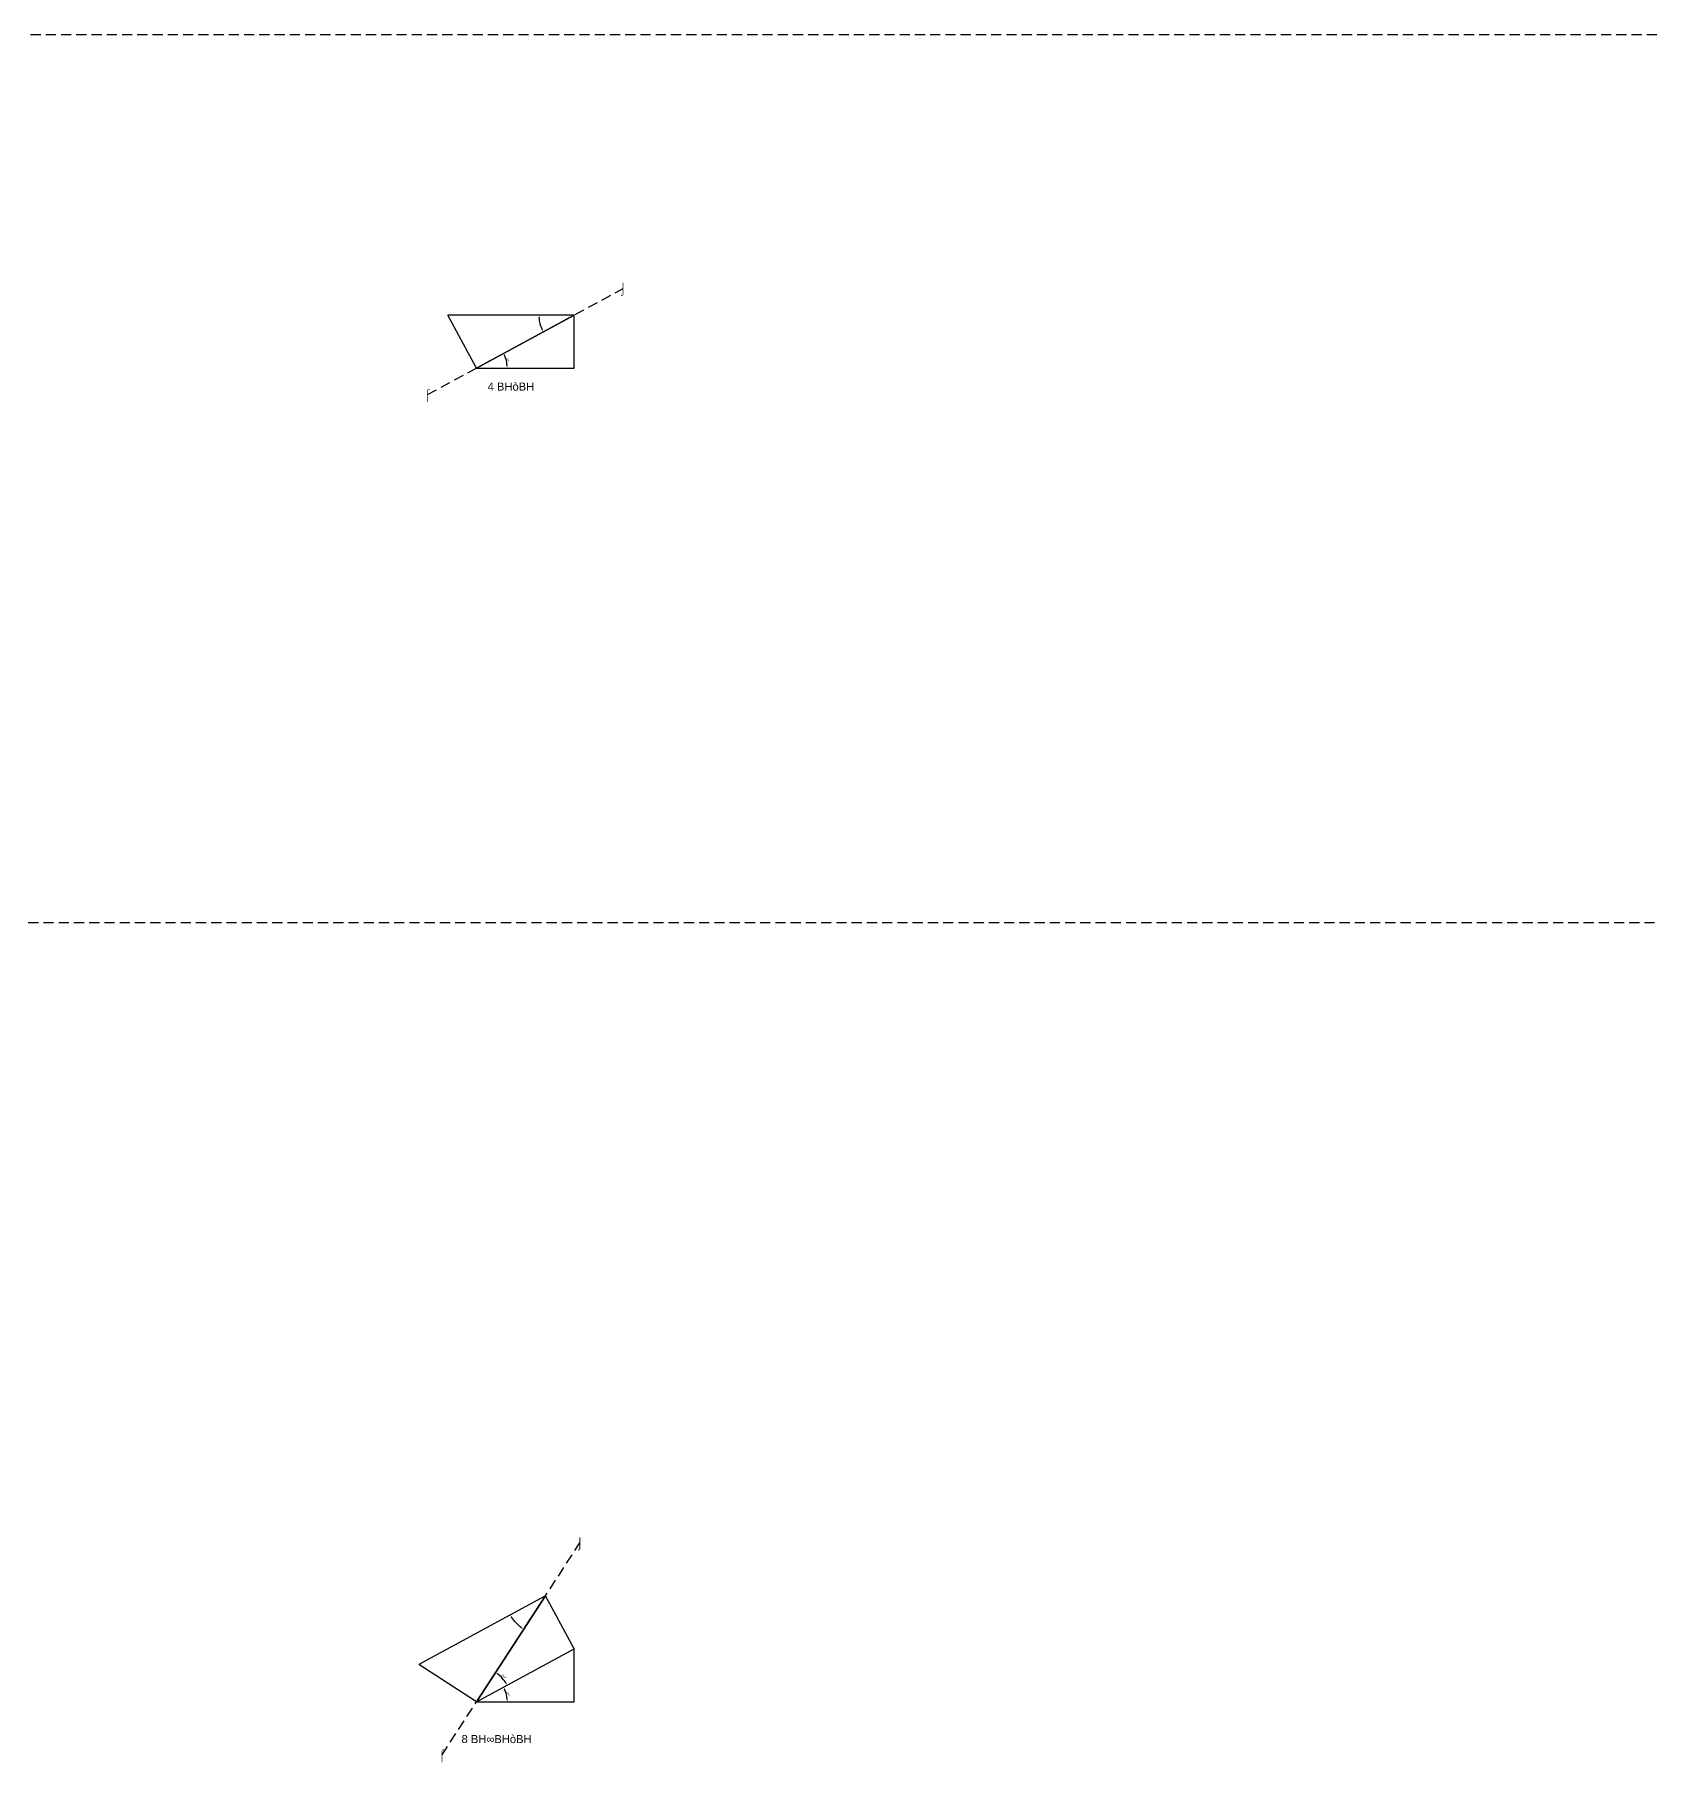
# Model space of a CAD drawing. Header units: millimetres. Extents: x 1423577 to 4401751, y -454579 to 121312.
# Drawn here: x 1625581 to 1827585, y -142898 to 73016 of the extents above; entities that cross this region are included whole.
import ezdxf
from ezdxf.enums import TextEntityAlignment as Align

# ---------------------------------------------------------------- set-up
doc = ezdxf.new("R2010")
doc.units = ezdxf.units.MM
doc.header["$PDMODE"] = 35
doc.linetypes.add('DASHED', pattern=[19.05, 12.7, -6.35])
for name, color, linetype in [('BASE', 170, 'Continuous'), ('HYPOTENUSE', 20, 'Continuous'), ('PERPENDICULAR', 90, 'Continuous')]:
    doc.layers.add(name, color=color, linetype=linetype)
doc.styles.add('Arial', font='arial_0.ttf')
doc.dimstyles.new('ISO-25', dxfattribs={"dimtxt": 250, "dimasz": 100, "dimexe": 1.25, "dimexo": 0.625, "dimgap": 100, "dimtad": 1, "dimdec": 0, "dimtxsty": 'Arial', "dimcen": 2.5, "dimadec": 0, "dimazin": 0, "dimtfac": 1, "dimtdec": 0, "dimtmove": 0, "dimatfit": 3, "dimfxl": 1, "dimarcsym": 0})

# ---------------------------------------------------------------- blocks, each defined once
blk = doc.blocks.new('*D2')
at = {"color": 0, "lineweight": -2, "transparency": 16777216}
blk.add_arc((0, 0), 3850, 3.72107, 24.76727, dxfattribs=at)
at = {"color": 0, "transparency": 16777216}
for points in [[(3459, 1594), (3533, 1632), (3384, 1836)], [(3884, 251), (3800, 249), (3850, 0)]]:
    blk.add_solid(points, dxfattribs=at)
at = {"layer": 'Defpoints', "color": 0, "transparency": 16777216}
for p in [(12208, 6625), (0, 0), (0, 0), (3797, 635), (12208, 0)]:
    blk.add_point(p, dxfattribs=at)
at = {"color": 0, "transparency": 16777216, "insert": (3952, 1003), "char_height": 250, "attachment_point": 5, "rotation": 284.24417, "style": 'Arial'}
blk.add_mtext('28°', dxfattribs=at)
blk = doc.blocks.new('GTN')
at = {"layer": 'BASE'}
blk.add_line((0, 0), (12208.3, 0), dxfattribs=at)
at = {"layer": 'HYPOTENUSE'}
blk.add_line((0, 0), (12208.3, 6625.3), dxfattribs=at)
at = {"layer": 'PERPENDICULAR'}
blk.add_line((12208.3, 0), (12208.3, 6625.3), dxfattribs=at)
at = {"color": 6}
dim = blk.add_angular_dim_2l(base=(3797.3, 635.2), line1=((0, 0), (12208.3, 0)), line2=((0, 0), (12208.3, 6625.3)), dimstyle='ISO-25', override={"dimasz": 250}, dxfattribs=at)
dim.commit()
dim.dimension.update_dxf_attribs({"geometry": '*D2', "text_midpoint": (3952.4, 1003.3)})

msp = doc.modelspace()

# ---------------------------------------------------------------- linework, layer by layer
at = {"linetype": 'DASHED', "ltscale": 100}
for p, q in [((1430768, 73016), (2180838, 73016)), ((1674687, 28033), (1699104, 41283)), ((1432383, -37934), (2182453, -37934)), ((1676485, -141962), (1693710, -115461))]:
    msp.add_line(p, q, dxfattribs=at)

# ---------------------------------------------------------------- block references
for p, xscale, yscale, zscale, rotation in [((1693000, 37971), -1.137767409785081, 1.137767409785081, 1.137767409785081, 28.48833276179131), ((1689404, -122086), -1.294514678769053, 1.294514678769053, 1.294514678769053, 56.97666552358253), ((1680791, -135337), 1.137767409785081, 1.137767409785081, 1.137767409785081, 28.48833276179128)]:
    msp.add_blockref('GTN', p, dxfattribs=dict(at, xscale=xscale, yscale=yscale, zscale=zscale, rotation=rotation))
for p in [(1680791, 31345), (1680791, -135337)]:
    msp.add_blockref('GTN', p)

# ---------------------------------------------------------------- texts
at = {"linetype": 'DASHED', "ltscale": 100, "style": 'Arial'}
for s, p in [('⌡', (1699104, 41283)), ('⌠', (1674687, 28033)), ('4 BHòBH', (1685098, 29027)), ('⌡', (1693710, -115461)), ('8 BH∞BHòBH', (1683300, -139974)), ('⌠', (1676485, -141962))]:
    msp.add_text(s, height=1000, dxfattribs=at).set_placement(p, align=Align.MIDDLE_CENTER)

doc.saveas('drawing.dxf')
